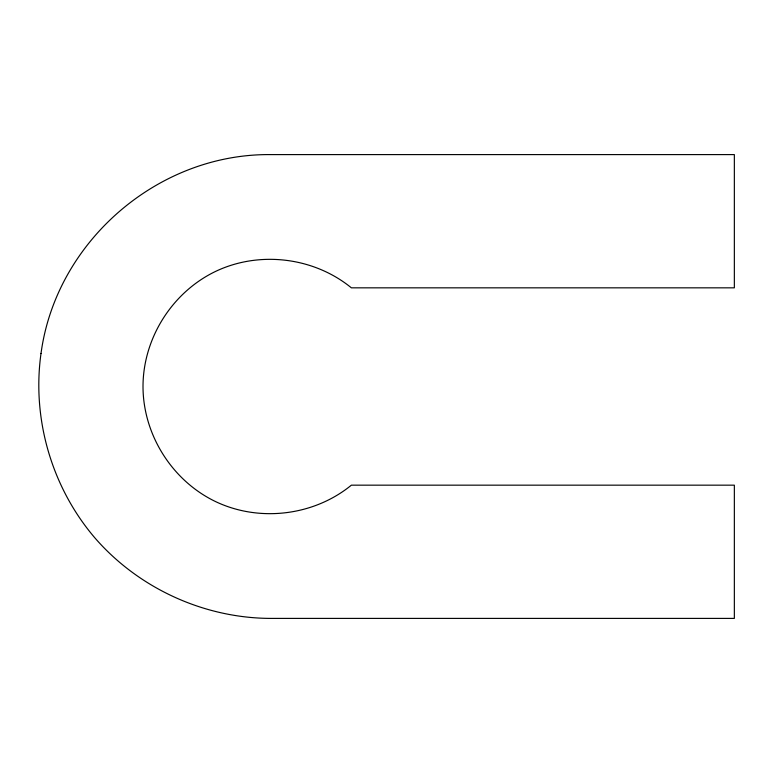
<?xml version="1.0" encoding="UTF-8"?>
<svg xmlns="http://www.w3.org/2000/svg" width="773" height="773" viewBox="0 0 773 773"><rect width="100%" height="100%" fill="white"/><g stroke="black" fill="none" stroke-linecap="round" stroke-linejoin="round"><path stroke-width="1.16" d="M41.008 353.493C31.78 419.295 51.955 487.995 95.292 538.366C138.976 588.427 204.111 618.168 270.55 618.4L734.35 618.4L734.35 485.164L351.377 485.164C313.954 515.755 259.68 522.413 215.967 501.774C172.302 481.038 143.063 434.841 143.005 386.5C143.063 338.159 172.302 291.962 215.967 271.226C259.68 250.587 313.954 257.245 351.377 287.836L734.35 287.836L734.35 154.6L270.55 154.6C157.76 153.508 55.975 241.707 41.008 353.493"/></g></svg>
